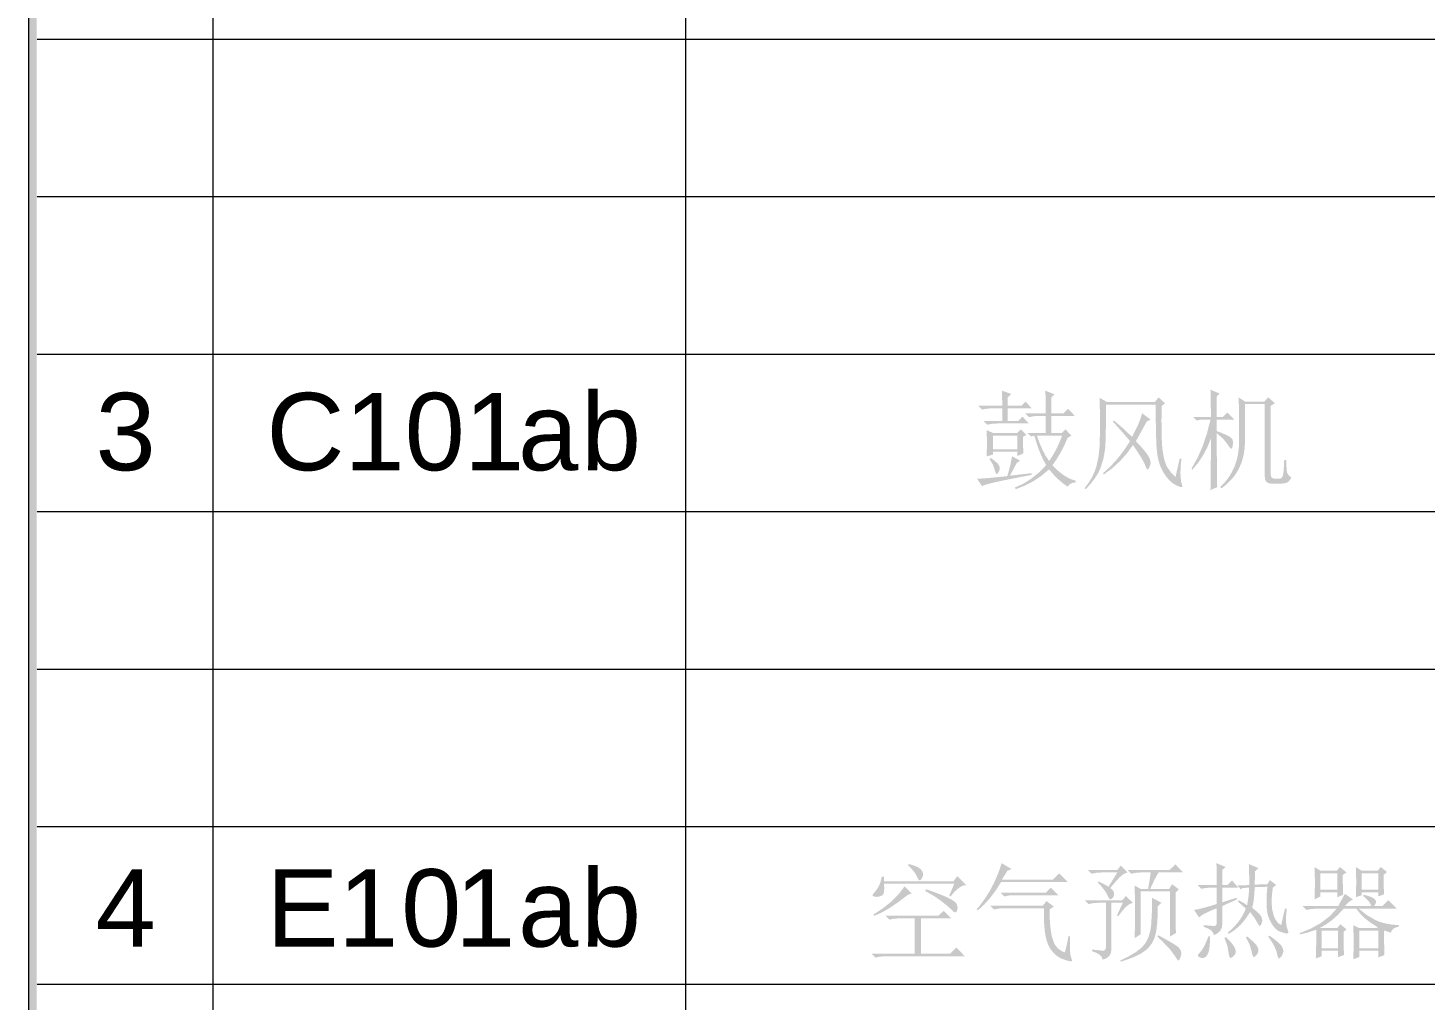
# Model space of a CAD drawing. Header units: millimetres. Extents: x 0 to 383, y 25 to 284.
# Drawn here: x 0 to 54.8, y 154.4 to 192.6 of the extents above; entities that cross this region are included whole.
import ezdxf

# ---------------------------------------------------------------- set-up
doc = ezdxf.new("R2010")
doc.units = ezdxf.units.MM

msp = doc.modelspace()

# ---------------------------------------------------------------- hatches: boundary and pattern name
h = msp.add_hatch(color=0)
h.dxf.hatch_style = 2
h.paths.add_polyline_path([(0, 25.237281), (0.338667, 25.237281), (0.338667, 283.886892), (0, 283.886892)])
h = msp.add_hatch(color=0)
h.dxf.hatch_style = 2
h.paths.add_polyline_path([(0, 25.110281), (0.338667, 25.110281), (0.338667, 283.886892), (0, 283.886892)])
h = msp.add_hatch(color=0)
h.dxf.hatch_style = 2
h.paths.add_polyline_path([(7.239, 25.237281), (7.281333, 25.237281), (7.281333, 235.288226), (7.239, 235.288226)])
h = msp.add_hatch(color=0)
h.dxf.hatch_style = 2
h.paths.add_polyline_path([(25.788056, 25.237281), (25.830389, 25.237281), (25.830389, 235.288226), (25.788056, 235.288226)])
h = msp.add_hatch(color=0)
h.dxf.hatch_style = 2
h.paths.add_polyline_path([(0.338667, 192.139976), (382.982611, 192.139976), (382.982611, 192.182309), (0.338667, 192.182309)])
h = msp.add_hatch(color=0)
h.dxf.hatch_style = 2
h.paths.add_polyline_path([(0.338667, 185.959309), (382.982611, 185.959309), (382.982611, 186.001642), (0.338667, 186.001642)])
h = msp.add_hatch(color=0)
h.dxf.hatch_style = 2
h.paths.add_polyline_path([(0.338667, 179.778642), (382.982611, 179.778642), (382.982611, 179.820986), (0.338667, 179.820986)])
h = msp.add_hatch(color=0)
h.paths.add_polyline_path([(39.942602, 177.47346), (39.941569, 177.771116), (39.938468, 178.019163), (39.933301, 178.217601), (39.926066, 178.366429), (40.289868, 178.217601), (40.157576, 178.085309), (40.157576, 177.47346), (40.637134, 177.47346), (40.819035, 177.655361), (41.083618, 177.374241), (40.157576, 177.374241), (40.157576, 176.696247), (40.570988, 176.696247), (40.719816, 176.845075), (40.951326, 176.597028), (40.802498, 176.514345), (40.672274, 176.217723), (40.529647, 175.939704), (40.374617, 175.680288), (40.207186, 175.439476), (40.431461, 175.2152), (40.657804, 175.038467), (40.886214, 174.909275), (41.116691, 174.827627), (41.116691, 174.761481), (41.016439, 174.751146), (40.930656, 174.72014), (40.859342, 174.668463), (40.802498, 174.596116), (40.620597, 174.725307), (40.438696, 174.88137), (40.256795, 175.064305), (40.074894, 175.274111), (39.782405, 175.027098), (39.467179, 174.815224), (39.129215, 174.638491), (38.768514, 174.496898), (38.735441, 174.563043), (39.059969, 174.710838), (39.372095, 174.906175), (39.671818, 175.149054), (39.959139, 175.439476), (39.830981, 175.679254), (39.711092, 175.952106), (39.599471, 176.25803), (39.496118, 176.597028), (39.363826, 176.563955), (39.231535, 176.696247), (39.942602, 176.696247), (39.942602, 177.374241), (39.678019, 177.374241), (39.471313, 177.361839), (39.281144, 177.324632), (39.132316, 177.47346)])
h.paths.add_polyline_path([(39.595337, 176.597028), (39.705924, 176.29317), (39.822713, 176.02652), (39.945703, 175.797077), (40.074894, 175.60484), (40.212353, 175.809479), (40.343612, 176.043056), (40.468669, 176.305573), (40.587524, 176.597028)])
h.paths.add_polyline_path([(38.239347, 177.771116), (38.222811, 178.366429), (38.586613, 178.234137), (38.454321, 178.101845), (38.454321, 177.771116), (38.983488, 177.771116), (39.148852, 177.936481), (39.396899, 177.671898), (38.454321, 177.671898), (38.454321, 177.175804), (38.867733, 177.175804), (39.033097, 177.341168), (39.281144, 177.076585), (38.04091, 177.076585), (37.834204, 177.064183), (37.644035, 177.026976), (37.495207, 177.175804), (38.239347, 177.175804), (38.239347, 177.671898), (37.842472, 177.671898), (37.635766, 177.659495), (37.445597, 177.622288), (37.296769, 177.771116)])
h.paths.add_polyline_path([(39.049634, 176.547418), (39.053768, 176.196019), (39.06617, 175.902497), (38.83466, 175.803278), (38.83466, 175.968642), (37.875545, 175.968642), (37.875545, 175.852887), (37.627498, 175.786741), (37.635766, 176.30764), (37.627498, 176.812002), (37.892082, 176.696247), (38.818123, 176.696247), (38.966951, 176.845075), (39.181925, 176.630101)])
h.paths.add_polyline_path([(37.875545, 176.597028), (37.875545, 176.067861), (38.83466, 176.067861), (38.83466, 176.597028)])
h.paths.add_polyline_path([(37.792863, 175.720595), (37.904484, 175.635932), (37.9913, 175.564188), (38.053312, 175.50588), (38.090519, 175.461524), (38.127726, 175.390555), (38.140128, 175.32372), (38.127726, 175.241727), (38.090519, 175.163868), (38.049178, 175.109436), (38.024373, 175.09221), (38.000602, 175.102545), (37.978898, 175.133551), (37.959261, 175.185228), (37.941691, 175.257575), (37.867277, 175.468414), (37.743253, 175.670986)])
h.paths.add_polyline_path([(38.619686, 175.786741), (38.933878, 175.621377), (38.801587, 175.522158), (38.537003, 175.026064), (39.380363, 175.125283), (39.396899, 175.059137), (38.95765, 174.976196), (38.574211, 174.901007), (38.246582, 174.83357), (37.974764, 174.773883), (37.758756, 174.721948), (37.598559, 174.677765), (37.494173, 174.641333), (37.445597, 174.612653), (37.24716, 174.910309), (37.433195, 174.91651), (37.693644, 174.935114), (38.028507, 174.96612), (38.437785, 175.009528), (38.549406, 175.418805)])
h = msp.add_hatch(color=0)
h.paths.add_polyline_path([(47.764347, 177.837262), (47.764347, 176.39859), (47.749878, 176.101709), (47.70647, 175.822915), (47.634123, 175.562207), (47.532837, 175.319586), (47.402612, 175.095052), (47.243449, 174.888605), (47.055347, 174.700244), (46.838306, 174.52997), (46.788696, 174.57958), (46.963104, 174.756313), (47.114258, 174.947516), (47.242157, 175.153188), (47.346802, 175.37333), (47.428192, 175.607941), (47.486328, 175.857021), (47.52121, 176.120571), (47.532837, 176.39859), (47.532837, 177.19234), (47.5163, 178.101845), (47.764347, 177.936481), (48.525024, 177.936481), (48.673852, 178.101845), (48.938436, 177.870335), (48.773071, 177.771116), (48.773071, 175.075674), (48.783406, 175.003327), (48.814412, 174.95165), (48.866089, 174.920644), (48.938436, 174.910309), (49.136873, 174.910309), (49.207153, 174.943382), (49.252628, 175.042601), (49.268131, 175.129417), (49.281567, 175.257575), (49.292936, 175.427073), (49.302238, 175.637913), (49.38492, 175.637913), (49.386987, 175.470568), (49.393188, 175.332678), (49.403524, 175.22476), (49.417993, 175.147332), (49.475871, 175.039156), (49.583358, 174.959918), (49.532801, 174.871982), (49.480694, 174.806267), (49.427553, 174.762256), (49.373896, 174.739432), (49.169946, 174.711872), (48.822681, 174.711872), (48.699691, 174.728408), (48.611841, 174.778017), (48.559131, 174.8607), (48.541561, 174.976455), (48.541561, 177.837262)])
h.paths.add_polyline_path([(46.656405, 176.696247), (46.656663, 176.279734), (46.657438, 175.906631), (46.65873, 175.576935), (46.660539, 175.290648), (46.662864, 175.047768), (46.665706, 174.848297), (46.669065, 174.692234), (46.672941, 174.57958), (46.408358, 174.463825), (46.415592, 174.862767), (46.42076, 175.331989), (46.423861, 175.871491), (46.424894, 176.481273), (46.286401, 176.144342), (46.11897, 175.828082), (45.922599, 175.532493), (45.69729, 175.257575), (45.664217, 175.307184), (45.896761, 175.718528), (46.098299, 176.175348), (46.268831, 176.677643), (46.408358, 177.225413), (46.011483, 177.225413), (45.862655, 177.19234), (45.730363, 177.324632), (46.424894, 177.324632), (46.42076, 177.882737), (46.408358, 178.399502), (46.77216, 178.250674), (46.656405, 178.134918), (46.656405, 177.324632), (46.887915, 177.324632), (47.069816, 177.506533), (47.350936, 177.225413), (46.656405, 177.225413), (46.656405, 176.778929), (46.837358, 176.708649), (46.983689, 176.646637), (47.095913, 176.592894), (47.174547, 176.547418), (47.268942, 176.452334), (47.301326, 176.332444), (47.273766, 176.16708), (47.252406, 176.105068), (47.235181, 176.084398), (47.207275, 176.094733), (47.173169, 176.125739), (47.132861, 176.177415), (47.086352, 176.249762), (46.904451, 176.477138)])
h = msp.add_hatch(color=0)
h.paths.add_polyline_path([(43.729451, 177.47346), (44.060181, 177.225413), (43.911352, 177.159267), (43.712915, 176.799599), (43.481405, 176.382054), (43.640568, 176.211608), (43.770793, 176.064416), (43.872078, 175.940995), (43.944425, 175.841863), (44.031242, 175.679943), (44.060181, 175.538694), (44.048467, 175.46428), (44.016083, 175.37333), (43.978187, 175.298916), (43.944425, 175.274111), (43.919621, 175.284446), (43.894816, 175.315452), (43.870011, 175.367129), (43.845207, 175.439476), (43.778027, 175.582103), (43.675708, 175.761937), (43.538249, 175.978978), (43.365649, 176.233226), (43.133105, 175.906631), (42.865421, 175.60484), (42.562598, 175.327855), (42.224634, 175.075674), (42.191561, 175.125283), (42.48715, 175.396067), (42.762069, 175.695791), (43.016317, 176.024453), (43.249894, 176.382054), (43.133105, 176.523647), (42.981177, 176.700381), (42.794108, 176.912254), (42.571899, 177.159267), (42.621509, 177.19234), (42.972908, 176.89055), (43.332576, 176.547418), (43.564087, 177.015951), (43.655037, 177.250907)])
h.paths.add_polyline_path([(45.035832, 174.976455), (45.201196, 175.704059), (45.267342, 175.687523), (45.246671, 175.476769), (45.234269, 175.291337), (45.230135, 175.131743), (45.234269, 174.998503), (45.259074, 174.789042), (45.300415, 174.629189), (45.300415, 174.591982), (45.267342, 174.57958), (45.225053, 174.586728), (45.164678, 174.60783), (45.086733, 174.642367), (44.991734, 174.689823), (44.887262, 174.759242), (44.780206, 174.8607), (44.670049, 174.995231), (44.556274, 175.163868), (44.452921, 175.36532), (44.374373, 175.597261), (44.32063, 175.859174), (44.291691, 176.150543), (44.277222, 176.484373), (44.266886, 176.874013), (44.260685, 177.319464), (44.258618, 177.820726), (42.307316, 177.820726), (42.306799, 177.493355), (42.305249, 177.197508), (42.302665, 176.933183), (42.299048, 176.700381), (42.294397, 176.499101), (42.288712, 176.329344), (42.281995, 176.191109), (42.274243, 176.084398), (42.21292, 175.716461), (42.097854, 175.340257), (42.008885, 175.14492), (41.882191, 174.939248), (41.717257, 174.72324), (41.513566, 174.496898), (41.463957, 174.52997), (41.62312, 174.743911), (41.753345, 174.955784), (41.85463, 175.165591), (41.926977, 175.37333), (42.017928, 175.78743), (42.059269, 176.205665), (42.075806, 177.043512), (42.059269, 178.085309), (42.340389, 177.919944), (44.225545, 177.919944), (44.374373, 178.101845), (44.62242, 177.870335), (44.490128, 177.75458), (44.487039, 177.448925), (44.48608, 177.168655), (44.487319, 176.913837), (44.490817, 176.684533), (44.496642, 176.48081), (44.504856, 176.30273), (44.515525, 176.15036), (44.528714, 176.023764), (44.562734, 175.810857), (44.606573, 175.626889), (44.659713, 175.47186), (44.721639, 175.345769), (44.866333, 175.142508)])
h = msp.add_hatch(color=0)
h.dxf.hatch_style = 2
h.paths.add_polyline_path([(0.338667, 173.597976), (382.982611, 173.597976), (382.982611, 173.640309), (0.338667, 173.640309)])
h = msp.add_hatch(color=0)
h.dxf.hatch_style = 2
h.paths.add_polyline_path([(0.338667, 167.410253), (382.982611, 167.410253), (382.982611, 167.452587), (0.338667, 167.452587)])
h = msp.add_hatch(color=0)
h.dxf.hatch_style = 2
h.paths.add_polyline_path([(0.338667, 161.229587), (382.982611, 161.229587), (382.982611, 161.27192), (0.338667, 161.27192)])
h = msp.add_hatch(color=0)
h.paths.add_polyline_path([(33.658748, 157.750316), (35.725806, 157.750316), (35.94078, 157.948753), (36.238436, 157.651097), (35.047811, 157.651097), (35.047811, 156.262035), (36.188826, 156.262035), (36.436873, 156.510082), (36.767602, 156.162816), (33.658748, 156.162816), (33.452043, 156.150414), (33.261873, 156.113207), (33.113045, 156.262035), (34.799764, 156.262035), (34.799764, 157.651097), (34.204451, 157.651097), (33.997746, 157.638695), (33.807576, 157.601488)])
h.paths.add_polyline_path([(34.568253, 159.7843), (34.733618, 159.734691), (34.86591, 159.685082), (34.965128, 159.635472), (35.031274, 159.585863), (35.105688, 159.486644), (35.130493, 159.387425), (35.118091, 159.304743), (35.080884, 159.222061), (35.035408, 159.160049), (34.998201, 159.139378), (34.948592, 159.172451), (34.898983, 159.27167), (34.845239, 159.381224), (34.766691, 159.494912), (34.663338, 159.612735), (34.535181, 159.734691)])
h.paths.add_polyline_path([(36.155753, 158.544066), (36.354191, 159.007087), (33.592602, 159.007087), (33.606124, 158.829406), (33.597426, 158.693583), (33.567023, 158.600135), (33.515432, 158.549578), (33.403122, 158.507548), (33.311483, 158.494457), (33.195727, 158.510993), (33.15852, 158.531664), (33.146118, 158.560602), (33.15852, 158.589541), (33.195727, 158.643285), (33.279099, 158.739058), (33.366604, 158.863771), (33.448597, 159.040849), (33.50992, 159.288207), (33.592602, 159.288207), (33.592602, 159.106306), (36.321118, 159.106306), (36.469946, 159.304743), (36.817212, 158.957477), (36.679752, 158.929572), (36.531958, 158.845856), (36.373828, 158.70633), (36.205363, 158.510993)])
h.paths.add_polyline_path([(34.684009, 158.626748), (34.535181, 158.577139), (34.161043, 158.289818), (33.815845, 158.05624), (33.499585, 157.876406), (33.212264, 157.750316), (33.179191, 157.799925), (33.564353, 158.052795), (33.895771, 158.318068), (34.176202, 158.602633), (34.402889, 158.907868)])
h.paths.add_polyline_path([(35.246248, 158.792113), (35.50463, 158.703229), (35.734074, 158.61848), (35.934578, 158.537865), (36.106144, 158.461384), (36.24567, 158.389123), (36.350057, 158.321513), (36.419303, 158.25907), (36.45341, 158.202312), (36.478214, 158.114807), (36.486483, 158.064509), (36.458922, 157.948753), (36.433428, 157.899144), (36.4038, 157.882608), (36.33352, 157.907412), (36.254972, 157.981826), (36.077894, 158.143057), (35.847073, 158.329092), (35.56113, 158.52753), (35.213175, 158.725967)])
h = msp.add_hatch(color=0)
h.paths.add_polyline_path([(38.206274, 159.817373), (38.603149, 159.585863), (38.437785, 159.519717), (38.317895, 159.325414), (38.222811, 159.172451), (40.223722, 159.172451), (40.471769, 159.420498), (40.819035, 159.073233), (38.189738, 159.073233), (37.984066, 158.749738), (37.763924, 158.45725), (37.529313, 158.195767), (37.280233, 157.96529), (37.230623, 157.998363), (37.433281, 158.253731), (37.611651, 158.507548), (37.766249, 158.760332), (37.897594, 159.012599), (38.007062, 159.252291), (38.095342, 159.466663), (38.161919, 159.655195)])
h.paths.add_polyline_path([(38.173201, 158.659821), (39.942602, 158.659821), (40.14104, 158.858259), (40.438696, 158.560602), (38.751977, 158.560602), (38.503931, 158.5482), (38.32203, 158.510993)])
h.paths.add_polyline_path([(37.75979, 158.147191), (39.826847, 158.147191), (39.975675, 158.329092), (40.256795, 158.114118), (40.091431, 157.998363), (40.099699, 157.65592), (40.124503, 157.292807), (40.178247, 156.953121), (40.273332, 156.675446), (40.342578, 156.559691), (40.434562, 156.460472), (40.549284, 156.37779), (40.686743, 156.311644), (40.72085, 156.413963), (40.757023, 156.555557), (40.795264, 156.736424), (40.835571, 156.956566), (40.901717, 156.94003), (40.890004, 156.696806), (40.890693, 156.432911), (40.914808, 156.198645), (40.967863, 156.030524), (40.976131, 155.980915), (40.93479, 155.964378), (40.891382, 155.96946), (40.827303, 155.98436), (40.742554, 156.008562), (40.637134, 156.041549), (40.523446, 156.088144), (40.413891, 156.153859), (40.308472, 156.239211), (40.207186, 156.344717), (40.115288, 156.470894), (40.038376, 156.618258), (39.976967, 156.787326), (39.931578, 156.978615), (39.900486, 157.197637), (39.88128, 157.449215), (39.873442, 157.732832), (39.876457, 158.047972), (38.305493, 158.047972), (38.098787, 158.03557), (37.908618, 157.998363)])
h = msp.add_hatch(color=0)
h.paths.add_polyline_path([(41.596248, 159.55279), (42.7538, 159.55279), (42.886092, 159.718155), (43.150675, 159.453571), (43.002536, 159.392248), (42.858531, 159.277182), (42.781964, 159.197514), (42.692478, 159.098726), (42.589555, 158.980301), (42.472681, 158.841722), (42.54408, 158.783845), (42.593259, 158.725967), (42.620734, 158.668089), (42.627021, 158.610212), (42.60635, 158.510993), (42.560875, 158.444847), (42.514711, 158.40764), (42.489217, 158.395238), (42.427205, 158.432445), (42.373462, 158.544066), (42.317651, 158.651553), (42.232902, 158.775576), (42.119214, 158.916136), (41.976587, 159.073233), (42.00966, 159.106306), (42.232902, 158.994684), (42.406535, 158.891332), (42.7538, 159.453571), (42.141951, 159.453571), (41.935246, 159.441169), (41.745076, 159.403962)])
h.paths.add_polyline_path([(41.761613, 156.427399), (41.899158, 156.411983), (42.014483, 156.39915), (42.108103, 156.389417), (42.180536, 156.383302), (42.235227, 156.390451), (42.274932, 156.41982), (42.299134, 156.470894), (42.307316, 156.543155), (42.307316, 158.262946), (42.026196, 158.262946), (41.81949, 158.250544), (41.629321, 158.213337), (41.480493, 158.362165), (42.952238, 158.362165), (43.08453, 158.52753), (43.365649, 158.262946), (43.242659, 158.217471), (43.1052, 158.114118), (42.953271, 157.952888), (42.786873, 157.73378), (42.737264, 157.766852), (42.968774, 158.262946), (42.52229, 158.262946), (42.52229, 156.460472), (42.500586, 156.297175), (42.435474, 156.171084), (42.326953, 156.082201), (42.175024, 156.030524), (42.142985, 156.13181), (42.063403, 156.220694), (41.936279, 156.297175), (41.761613, 156.361253)])
h.paths.add_polyline_path([(43.431795, 156.873884), (43.444197, 157.337594), (43.448332, 157.871583), (43.444197, 158.424866), (43.431795, 158.940941), (43.663306, 158.808649), (43.960962, 158.808649), (43.998169, 159.02259), (44.027108, 159.20139), (44.047778, 159.345051), (44.060181, 159.453571), (43.696378, 159.453571), (43.489673, 159.441169), (43.299503, 159.403962), (43.150675, 159.55279), (44.804321, 159.55279), (45.035832, 159.767764), (45.333488, 159.453571), (44.374373, 159.453571), (44.310294, 159.351252), (44.233813, 159.209658), (44.14493, 159.028791), (44.043644, 158.808649), (44.787785, 158.808649), (44.90354, 158.99055), (45.168123, 158.792113), (45.035832, 158.659821), (45.035832, 157.651097), (45.052368, 157.072321), (44.820858, 156.94003), (44.820858, 158.709431), (43.663306, 158.709431), (43.663306, 157.022712)])
h.paths.add_polyline_path([(44.490128, 158.262946), (44.3413, 158.130655), (44.335099, 157.760737), (44.316496, 157.445081), (44.28549, 157.184201), (44.242082, 156.978615), (44.181103, 156.80903), (44.097388, 156.655465), (43.990934, 156.517402), (43.861743, 156.394326), (43.695345, 156.279605), (43.47727, 156.16695), (43.207519, 156.056363), (42.886092, 155.947842), (42.869556, 155.997451), (43.201404, 156.160749), (43.469691, 156.319912), (43.674933, 156.474942), (43.817646, 156.625837), (43.917898, 156.78612), (43.995413, 156.969657), (44.05019, 157.176966), (44.082229, 157.408562), (44.110479, 157.91637), (44.10979, 158.461384)])
h.paths.add_polyline_path([(44.357837, 156.989639), (44.526044, 156.898699), (44.67513, 156.816092), (44.805096, 156.741883), (44.915942, 156.676135), (45.007668, 156.618914), (45.080273, 156.570285), (45.133758, 156.530311), (45.168123, 156.499057), (45.242537, 156.390881), (45.267342, 156.278571), (45.255629, 156.203468), (45.223245, 156.107694), (45.185349, 156.025701), (45.151587, 155.997451), (45.118514, 156.013988), (45.085441, 156.063597), (44.991045, 156.204157), (44.875979, 156.361253), (44.795278, 156.459439), (44.676853, 156.58863), (44.520187, 156.748827), (44.324764, 156.94003)])
h = msp.add_hatch(color=0)
h.paths.add_polyline_path([(47.466691, 158.940941), (47.929712, 158.957477), (47.928678, 159.226195), (47.925578, 159.453571), (47.92041, 159.639606), (47.913175, 159.7843), (48.293514, 159.618936), (48.161222, 159.503181), (48.153988, 159.302676), (48.14882, 159.147647), (48.145719, 159.038093), (48.144686, 158.974014), (48.64078, 158.99055), (48.739998, 159.155915), (48.988045, 158.957477), (48.855753, 158.858259), (48.818546, 158.544066), (48.806144, 158.296019), (48.827504, 158.019033), (48.894339, 157.750316), (48.946962, 157.62836), (49.013539, 157.527074), (49.093551, 157.446459), (49.186483, 157.386514), (49.22679, 157.581851), (49.265031, 157.75445), (49.301204, 157.904312), (49.335311, 158.031436), (49.401457, 158.031436), (49.377341, 157.742737), (49.373896, 157.507781), (49.398012, 157.316923), (49.451066, 157.155003), (49.466569, 157.111595), (49.463468, 157.080589), (49.441764, 157.061986), (49.401457, 157.055785), (49.373637, 157.059919), (49.323597, 157.072321), (49.251853, 157.092992), (49.158922, 157.121931), (49.05867, 157.168439), (48.964618, 157.24182), (48.876769, 157.342072), (48.79512, 157.469196), (48.725787, 157.605708), (48.674541, 157.734469), (48.640866, 157.855994), (48.624243, 157.970802), (48.611841, 158.168551), (48.607707, 158.312556), (48.615975, 158.589541), (48.64078, 158.891332), (48.144686, 158.874795), (48.132283, 158.631916), (48.111613, 158.415908), (48.082674, 158.226773), (48.045467, 158.064509), (48.192228, 157.94884), (48.301782, 157.850224), (48.374129, 157.769178), (48.409269, 157.706219), (48.434074, 157.618713), (48.442342, 157.568415), (48.434074, 157.510537), (48.409269, 157.436123), (48.376196, 157.374112), (48.343123, 157.353441), (48.301782, 157.386514), (48.243905, 157.485733), (48.124015, 157.688304), (47.962785, 157.899144), (47.77985, 157.622158), (47.578312, 157.386514), (47.35817, 157.192211), (47.119425, 157.039248), (47.086352, 157.088858), (47.316829, 157.296597), (47.512166, 157.52294), (47.672363, 157.767886), (47.79742, 158.031436), (47.483227, 158.312556), (47.5163, 158.362165), (47.714738, 158.254678), (47.84703, 158.163727), (47.900773, 158.502725), (47.929712, 158.858259), (47.665128, 158.841722), (47.598983, 158.792113)])
h.paths.add_polyline_path([(48.673852, 156.94003), (48.723462, 156.973102), (48.901315, 156.842878), (49.038344, 156.733324), (49.135065, 156.64444), (49.191995, 156.576227), (49.249183, 156.46874), (49.269165, 156.37779), (49.252628, 156.269614), (49.203019, 156.17384), (49.145141, 156.104249), (49.1038, 156.080134), (49.080029, 156.091502), (49.058325, 156.125609), (49.038688, 156.182453), (49.021118, 156.262035), (48.98081, 156.403628), (48.909497, 156.563825), (48.807178, 156.742626)])
h.paths.add_polyline_path([(46.656405, 158.957477), (46.655371, 159.253067), (46.65227, 159.494912), (46.647103, 159.683015), (46.639868, 159.817373), (47.00367, 159.668545), (46.871378, 159.55279), (46.871378, 158.957477), (47.069816, 158.957477), (47.251717, 159.139378), (47.499764, 158.858259), (46.871378, 158.858259), (46.871378, 158.279483), (46.980933, 158.315656), (47.111157, 158.358031), (47.262052, 158.406607), (47.433618, 158.461384), (47.450155, 158.395238), (47.271354, 158.31669), (47.115291, 158.24641), (46.981966, 158.184398), (46.871378, 158.130655), (46.871378, 157.436123), (46.856909, 157.290396), (46.796964, 157.167406), (46.691544, 157.067154), (46.540649, 156.989639), (46.509643, 157.090925), (46.433162, 157.179808), (46.311206, 157.256289), (46.143774, 157.320368), (46.143774, 157.386514), (46.280286, 157.372044), (46.39251, 157.361709), (46.480963, 157.355508), (46.546161, 157.353441), (46.593618, 157.360676), (46.628155, 157.38238), (46.649256, 157.418553), (46.656405, 157.469196), (46.656405, 158.047972), (46.389754, 157.938418), (46.185115, 157.841266), (46.042488, 157.756517), (45.961873, 157.68417), (45.763436, 157.981826), (45.912264, 158.008698), (46.110701, 158.05624), (46.358748, 158.124453), (46.656405, 158.213337), (46.656405, 158.858259), (46.441431, 158.858259), (46.234725, 158.845856), (46.044556, 158.808649), (45.895727, 158.957477)])
h.paths.add_polyline_path([(46.325675, 156.94003), (46.391821, 156.94003), (46.38562, 156.690949), (46.367016, 156.489411), (46.336011, 156.335415), (46.292602, 156.228962), (46.239979, 156.158682), (46.18167, 156.113207), (46.118194, 156.092536), (46.050068, 156.09667), (45.946026, 156.138011), (45.912264, 156.195889), (45.932934, 156.249632), (45.994946, 156.311644), (46.077628, 156.41293), (46.160311, 156.551423), (46.242993, 156.727123)])
h.paths.add_polyline_path([(47.020207, 156.906957), (47.160766, 156.766397), (47.268253, 156.642373), (47.342668, 156.534886), (47.384009, 156.443936), (47.399512, 156.366335), (47.396411, 156.298553), (47.374707, 156.240072), (47.334399, 156.190377), (47.251717, 156.120786), (47.202108, 156.09667), (47.172135, 156.109072), (47.148364, 156.14628), (47.130794, 156.208291), (47.119425, 156.295108), (47.069816, 156.584496), (46.954061, 156.89042)])
h.paths.add_polyline_path([(47.84703, 156.94003), (48.002059, 156.809891), (48.119881, 156.70094), (48.200496, 156.613693), (48.243905, 156.548667), (48.281112, 156.457027), (48.293514, 156.394326), (48.273532, 156.299242), (48.216344, 156.212425), (48.157777, 156.150414), (48.128149, 156.129743), (48.097143, 156.142145), (48.070272, 156.179352), (48.047534, 156.241364), (48.028931, 156.328181), (47.946248, 156.621703), (47.79742, 156.906957)])
h = msp.add_hatch(color=0)
h.paths.add_polyline_path([(50.724373, 159.420498), (50.724373, 158.775576), (51.385832, 158.775576), (51.385832, 159.420498)])
h.paths.add_polyline_path([(50.492863, 158.395238), (50.509399, 159.045672), (50.492863, 159.668545), (50.724373, 159.519717), (51.369295, 159.519717), (51.48505, 159.668545), (51.749634, 159.453571), (51.600806, 159.354352), (51.601839, 159.082534), (51.60494, 158.862393), (51.610107, 158.693928), (51.617342, 158.577139), (51.385832, 158.47792), (51.385832, 158.676358), (50.724373, 158.676358), (50.724373, 158.510993)])
h.paths.add_polyline_path([(53.221378, 157.155003), (53.222412, 156.835643), (53.225513, 156.572093), (53.23068, 156.364354), (53.237915, 156.212425), (52.989868, 156.113207), (52.989868, 156.37779), (52.245727, 156.37779), (52.245727, 156.129743), (52.014217, 156.047061), (52.030753, 156.730568), (52.014217, 157.386514), (52.245727, 157.270759), (52.940259, 157.270759), (52.973332, 157.303832), (52.709782, 157.467129), (52.481372, 157.642829), (52.288102, 157.830931), (52.129972, 158.031436), (51.633878, 158.031436), (51.413737, 157.791657), (51.18326, 157.584951), (50.942448, 157.411319), (50.6913, 157.270759), (51.385832, 157.270759), (51.501587, 157.419587), (51.749634, 157.221149), (51.633878, 157.121931), (51.634912, 156.804637), (51.638013, 156.547289), (51.64318, 156.349885), (51.650415, 156.212425), (51.418905, 156.129743), (51.418905, 156.37779), (50.773983, 156.37779), (50.773983, 156.162816), (50.542472, 156.080134), (50.559009, 156.675446), (50.559009, 156.964834), (50.559009, 157.204613), (50.236548, 157.10126), (49.930623, 157.022712), (49.914087, 157.072321), (50.348169, 157.250777), (50.724373, 157.458172), (51.059237, 157.713798), (51.369295, 158.031436), (50.575545, 158.031436), (50.368839, 158.019033), (50.17867, 157.981826), (50.029842, 158.130655), (51.418905, 158.130655), (51.683488, 158.610212), (51.997681, 158.395238), (51.83645, 158.296019), (51.683488, 158.130655), (52.725285, 158.130655), (52.673608, 158.242276), (52.601261, 158.345628), (52.508244, 158.440713), (52.394556, 158.52753), (52.427628, 158.577139), (52.570255, 158.536831), (52.683944, 158.498591), (52.768693, 158.462417), (52.824503, 158.428311), (52.886515, 158.366299), (52.907186, 158.312556), (52.886515, 158.225739), (52.824503, 158.130655), (53.155233, 158.130655), (53.386743, 158.362165), (53.717472, 158.031436), (52.229191, 158.031436), (52.53167, 157.787523), (52.879625, 157.584951), (53.076943, 157.504336), (53.296482, 157.444391), (53.537724, 157.405117), (53.800155, 157.386514), (53.800155, 157.320368), (53.681299, 157.293496), (53.589315, 157.245954), (53.524202, 157.177741), (53.485962, 157.088858), (53.237915, 157.17154)])
h.paths.add_polyline_path([(50.773983, 157.17154), (50.773983, 156.477009), (51.418905, 156.477009), (51.418905, 157.17154)])
h.paths.add_polyline_path([(52.245727, 157.17154), (52.245727, 156.477009), (52.989868, 156.477009), (52.989868, 157.17154)])
h.paths.add_polyline_path([(52.344946, 159.420498), (52.344946, 158.775576), (52.989868, 158.775576), (52.989868, 159.420498)])
h.paths.add_polyline_path([(52.113436, 158.47792), (52.129972, 159.078745), (52.113436, 159.668545), (52.344946, 159.519717), (52.973332, 159.519717), (53.089087, 159.668545), (53.337134, 159.470108), (53.204842, 159.354352), (53.205876, 159.102171), (53.208976, 158.891332), (53.214144, 158.721833), (53.221378, 158.593675), (52.989868, 158.510993), (52.989868, 158.676358), (52.344946, 158.676358), (52.344946, 158.560602)])
h = msp.add_hatch(color=0)
h.dxf.hatch_style = 2
h.paths.add_polyline_path([(0.338667, 155.04892), (382.982611, 155.04892), (382.982611, 155.091264), (0.338667, 155.091264)])

# ---------------------------------------------------------------- linework, layer by layer
at = {"color": 0, "lineweight": 0}
for points in [[(0.021167, 283.865726), (0.021167, 25.131448)], [(7.260167, 235.267059), (7.260167, 25.258448)], [(25.809222, 235.267059), (25.809222, 25.258448)], [(0.359833, 192.161142), (382.961444, 192.161142)], [(0.359833, 185.980476), (382.961444, 185.980476)], [(0.359833, 179.799809), (382.961444, 179.799809)], [(0.359833, 173.619142), (382.961444, 173.619142)], [(0.359833, 167.43142), (382.961444, 167.43142)], [(0.359833, 161.250753), (382.961444, 161.250753)], [(0.359833, 155.070087), (382.961444, 155.070087)]]:
    msp.add_lwpolyline(points, dxfattribs=at)

# ---------------------------------------------------------------- texts
at = {"color": 0, "char_height": 3.039533, "attachment_point": 1}
for s, insert in [('{\\fArial|b0|i0|c0;3}', (2.652889, 178.277926)), ('{\\fArial|b0|i0|c0;C10}', (9.355667, 178.277926)), ('{\\fArial|b0|i0|c0;1}', (17.116778, 178.277926)), ('{\\fArial|b0|i0|c0;b}', (21.702889, 178.277926)), ('{\\fArial|b0|i0|c0;a}', (19.233444, 178.277926)), ('{\\fArial|b0|i0|c0;4}', (2.652889, 159.580703)), ('{\\fArial|b0|i0|c0;E}', (9.355667, 159.580703)), ('{\\fArial|b0|i0|c0;1}', (12.177889, 159.580703)), ('{\\fArial|b0|i0|c0;0}', (14.647333, 159.580703)), ('{\\fArial|b0|i0|c0;1}', (16.764, 159.580703)), ('{\\fArial|b0|i0|c0;b}', (21.702889, 159.580703)), ('{\\fArial|b0|i0|c0;a}', (19.233444, 159.580703))]:
    msp.add_mtext(s, dxfattribs=dict(at, insert=insert))

doc.saveas('drawing.dxf')
